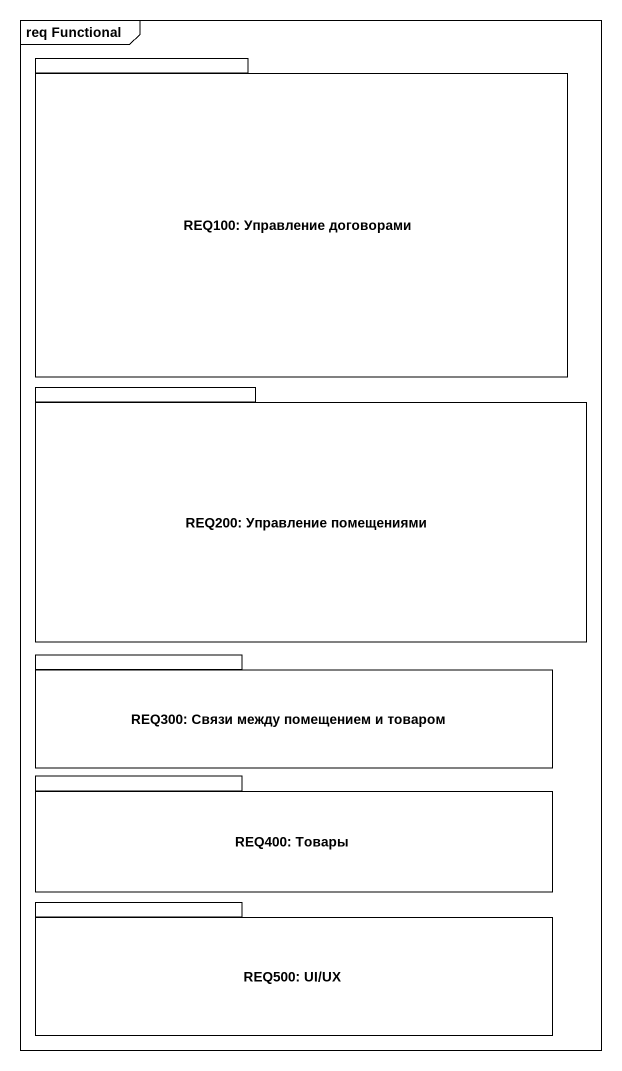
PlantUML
@startuml
mainframe req Functional
package "REQ100: Управление договорами" as REQ100_Управление_договорами {
}
package "REQ200: Управление помещениями" as REQ200_Управление {
}
package "REQ300: Связи между помещением и товаром" as REQ300_Связи_между {
}
package "REQ400: Товары" as REQ400_Товары {
}
package "REQ500: UI/UX" as REQ500_UI_UX {
}
@enduml
